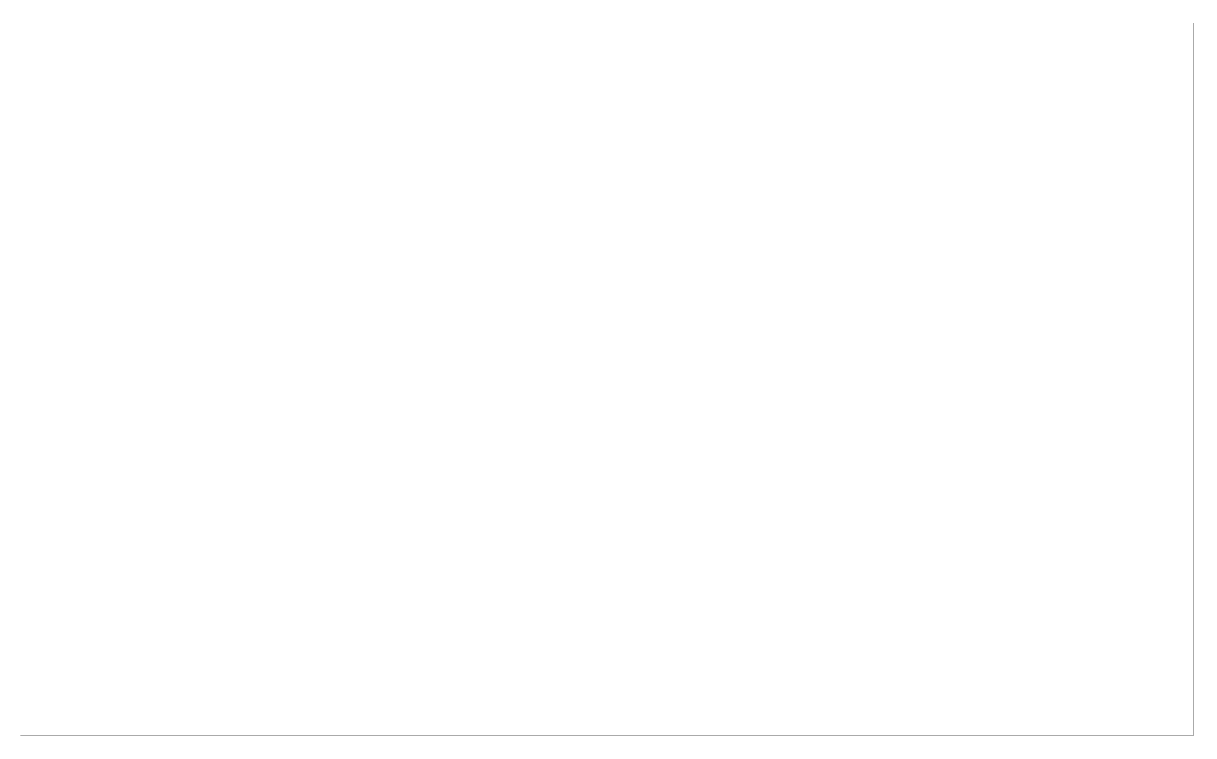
# Model space of a CAD drawing. Header units: metres. Extents: x 0 to 4947, y -4947 to 0.
# Drawn here: x 1877 to 4947, y -4947 to -3080 of the extents above; entities that cross this region are included whole.
import ezdxf

# ---------------------------------------------------------------- set-up
doc = ezdxf.new("R2010")
doc.units = ezdxf.units.M
doc.layers.add('substrate', color=5, linetype='Continuous')

msp = doc.modelspace()

# ---------------------------------------------------------------- linework, layer by layer
at = {"layer": 'substrate', "const_width": 0.5}
msp.add_lwpolyline([(1868.2, -4946.3), (1877.9, -4946.3), (1887.5, -4946.3), (1897.2, -4946.3), (1906.9, -4946.3), (1916.6, -4946.3), (1926.3, -4946.3), (1935.9, -4946.3), (1945.6, -4946.3), (1955.3, -4946.3), (1965, -4946.3), (1974.7, -4946.3), (1984.3, -4946.3), (1994, -4946.3), (2003.7, -4946.3), (2013.4, -4946.3), (2023.1, -4946.3), (2032.7, -4946.3), (2042.4, -4946.3), (2052.1, -4946.3), (2061.8, -4946.3), (2071.5, -4946.3), (2081.1, -4946.3), (2090.8, -4946.3), (2100.5, -4946.3), (2110.2, -4946.3), (2119.9, -4946.3), (2129.5, -4946.3), (2139.2, -4946.3), (2148.9, -4946.3), (2158.6, -4946.3), (2168.2, -4946.3), (2177.9, -4946.3), (2187.6, -4946.3), (2197.3, -4946.3), (2207, -4946.3), (2216.6, -4946.3), (2226.3, -4946.3), (2236, -4946.3), (2245.7, -4946.3), (2255.4, -4946.3), (2265, -4946.3), (2274.7, -4946.3), (2284.4, -4946.3), (2294.1, -4946.3), (2303.8, -4946.3), (2313.4, -4946.3), (2323.1, -4946.3), (2332.8, -4946.3), (2342.5, -4946.3), (2352.2, -4946.3), (2361.8, -4946.3), (2371.5, -4946.3), (2381.2, -4946.3), (2390.9, -4946.3), (2400.6, -4946.3), (2410.2, -4946.3), (2419.9, -4946.3), (2429.6, -4946.3), (2439.3, -4946.3), (2449, -4946.3), (2458.6, -4946.3), (2468.3, -4946.3), (2478, -4946.3), (2487.7, -4946.3), (2497.4, -4946.3), (2507, -4946.3), (2516.7, -4946.3), (2526.4, -4946.3), (2536.1, -4946.3), (2545.8, -4946.3), (2555.4, -4946.3), (2565.1, -4946.3), (2574.8, -4946.3), (2584.5, -4946.3), (2594.2, -4946.3), (2603.8, -4946.3), (2613.5, -4946.3), (2623.2, -4946.3), (2632.9, -4946.3), (2642.6, -4946.3), (2652.2, -4946.3), (2661.9, -4946.3), (2671.6, -4946.3), (2681.3, -4946.3), (2691, -4946.3), (2700.6, -4946.3), (2710.3, -4946.3), (2720, -4946.3), (2729.7, -4946.3), (2739.4, -4946.3), (2749, -4946.3), (2758.7, -4946.3), (2768.4, -4946.3), (2778.1, -4946.3), (2787.8, -4946.3), (2797.4, -4946.3), (2807.1, -4946.3), (2816.8, -4946.3), (2826.5, -4946.3), (2836.1, -4946.3), (2845.8, -4946.3), (2855.5, -4946.3), (2865.2, -4946.3), (2874.9, -4946.3), (2884.5, -4946.3), (2894.2, -4946.3), (2903.9, -4946.3), (2913.6, -4946.3), (2923.3, -4946.3), (2932.9, -4946.3), (2942.6, -4946.3), (2952.3, -4946.3), (2962, -4946.3), (2971.7, -4946.3), (2981.3, -4946.3), (2991, -4946.3), (3000.7, -4946.3), (3010.4, -4946.3), (3020.1, -4946.3), (3029.7, -4946.3), (3039.4, -4946.3), (3049.1, -4946.3), (3058.8, -4946.3), (3068.5, -4946.3), (3078.1, -4946.3), (3087.8, -4946.3), (3097.5, -4946.3), (3107.2, -4946.3), (3116.9, -4946.3), (3126.5, -4946.3), (3136.2, -4946.3), (3145.9, -4946.3), (3155.6, -4946.3), (3165.3, -4946.3), (3174.9, -4946.3), (3184.6, -4946.3), (3194.3, -4946.3), (3204, -4946.3), (3213.7, -4946.3), (3223.3, -4946.3), (3233, -4946.3), (3242.7, -4946.3), (3252.4, -4946.3), (3262.1, -4946.3), (3271.7, -4946.3), (3281.4, -4946.3), (3291.1, -4946.3), (3300.8, -4946.3), (3310.5, -4946.3), (3320.1, -4946.3), (3329.8, -4946.3), (3339.5, -4946.3), (3349.2, -4946.3), (3358.9, -4946.3), (3368.5, -4946.3), (3378.2, -4946.3), (3387.9, -4946.3), (3397.6, -4946.3), (3407.2, -4946.3), (3416.9, -4946.3), (3426.6, -4946.3), (3436.3, -4946.3), (3446, -4946.3), (3455.6, -4946.3), (3465.3, -4946.3), (3475, -4946.3), (3484.7, -4946.3), (3494.4, -4946.3), (3504, -4946.3), (3513.7, -4946.3), (3523.4, -4946.3), (3533.1, -4946.3), (3542.8, -4946.3), (3552.4, -4946.3), (3562.1, -4946.3), (3571.8, -4946.3), (3581.5, -4946.3), (3591.2, -4946.3), (3600.8, -4946.3), (3610.5, -4946.3), (3620.2, -4946.3), (3629.9, -4946.3), (3639.6, -4946.3), (3649.2, -4946.3), (3658.9, -4946.3), (3668.6, -4946.3), (3678.3, -4946.3), (3688, -4946.3), (3697.6, -4946.3), (3707.3, -4946.3), (3717, -4946.3), (3726.7, -4946.3), (3736.4, -4946.3), (3746, -4946.3), (3755.7, -4946.3), (3765.4, -4946.3), (3775.1, -4946.3), (3784.8, -4946.3), (3794.4, -4946.3), (3804.1, -4946.3), (3813.8, -4946.3), (3823.5, -4946.3), (3833.2, -4946.3), (3842.8, -4946.3), (3852.5, -4946.3), (3862.2, -4946.3), (3871.9, -4946.3), (3881.6, -4946.3), (3891.2, -4946.3), (3900.9, -4946.3), (3910.6, -4946.3), (3920.3, -4946.3), (3930, -4946.3), (3939.6, -4946.3), (3949.3, -4946.3), (3959, -4946.3), (3968.7, -4946.3), (3978.4, -4946.3), (3988, -4946.3), (3997.7, -4946.3), (4007.4, -4946.3), (4017.1, -4946.3), (4026.8, -4946.3), (4036.4, -4946.3), (4046.1, -4946.3), (4055.8, -4946.3), (4065.5, -4946.3), (4075.1, -4946.3), (4084.8, -4946.3), (4094.5, -4946.3), (4104.2, -4946.3), (4113.9, -4946.3), (4123.5, -4946.3), (4133.2, -4946.3), (4142.9, -4946.3), (4152.6, -4946.3), (4162.3, -4946.3), (4171.9, -4946.3), (4181.6, -4946.3), (4191.3, -4946.3), (4201, -4946.3), (4210.7, -4946.3), (4220.3, -4946.3), (4230, -4946.3), (4239.7, -4946.3), (4249.4, -4946.3), (4259.1, -4946.3), (4268.7, -4946.3), (4278.4, -4946.3), (4288.1, -4946.3), (4297.8, -4946.3), (4307.5, -4946.3), (4317.1, -4946.3), (4326.8, -4946.3), (4336.5, -4946.3), (4346.2, -4946.3), (4355.9, -4946.3), (4365.5, -4946.3), (4375.2, -4946.3), (4384.9, -4946.3), (4394.6, -4946.3), (4404.3, -4946.3), (4413.9, -4946.3), (4423.6, -4946.3), (4433.3, -4946.3), (4443, -4946.3), (4452.7, -4946.3), (4462.3, -4946.3), (4472, -4946.3), (4481.7, -4946.3), (4491.4, -4946.3), (4501.1, -4946.3), (4510.7, -4946.3), (4520.4, -4946.3), (4530.1, -4946.3), (4539.8, -4946.3), (4549.5, -4946.3), (4559.1, -4946.3), (4568.8, -4946.3), (4578.5, -4946.3), (4588.2, -4946.3), (4597.9, -4946.3), (4607.5, -4946.3), (4617.2, -4946.3), (4626.9, -4946.3), (4636.6, -4946.3), (4646.2, -4946.3), (4655.9, -4946.3), (4665.6, -4946.3), (4675.3, -4946.3), (4685, -4946.3), (4694.6, -4946.3), (4704.3, -4946.3), (4714, -4946.3), (4723.7, -4946.3), (4733.4, -4946.3), (4743, -4946.3), (4752.7, -4946.3), (4762.4, -4946.3), (4772.1, -4946.3), (4781.8, -4946.3), (4791.4, -4946.3), (4801.1, -4946.3), (4810.8, -4946.3), (4820.5, -4946.3), (4830.2, -4946.3), (4839.8, -4946.3), (4849.5, -4946.3), (4859.2, -4946.3), (4868.9, -4946.3), (4878.6, -4946.3), (4888.2, -4946.3), (4897.9, -4946.3), (4907.6, -4946.3), (4917.3, -4946.3), (4927, -4946.3), (4936.6, -4946.3), (4946.3, -4946.3), (4946.3, -4936.6), (4946.3, -4927), (4946.3, -4917.3), (4946.3, -4907.6), (4946.3, -4897.9), (4946.3, -4888.2), (4946.3, -4878.6), (4946.3, -4868.9), (4946.3, -4859.2), (4946.3, -4849.5), (4946.3, -4839.8), (4946.3, -4830.2), (4946.3, -4820.5), (4946.3, -4810.8), (4946.3, -4801.1), (4946.3, -4791.4), (4946.3, -4781.8), (4946.3, -4772.1), (4946.3, -4762.4), (4946.3, -4752.7), (4946.3, -4743), (4946.3, -4733.4), (4946.3, -4723.7), (4946.3, -4714), (4946.3, -4704.3), (4946.3, -4694.6), (4946.3, -4685), (4946.3, -4675.3), (4946.3, -4665.6), (4946.3, -4655.9), (4946.3, -4646.2), (4946.3, -4636.6), (4946.3, -4626.9), (4946.3, -4617.2), (4946.3, -4607.5), (4946.3, -4597.9), (4946.3, -4588.2), (4946.3, -4578.5), (4946.3, -4568.8), (4946.3, -4559.1), (4946.3, -4549.5), (4946.3, -4539.8), (4946.3, -4530.1), (4946.3, -4520.4), (4946.3, -4510.7), (4946.3, -4501.1), (4946.3, -4491.4), (4946.3, -4481.7), (4946.3, -4472), (4946.3, -4462.3), (4946.3, -4452.7), (4946.3, -4443), (4946.3, -4433.3), (4946.3, -4423.6), (4946.3, -4413.9), (4946.3, -4404.3), (4946.3, -4394.6), (4946.3, -4384.9), (4946.3, -4375.2), (4946.3, -4365.5), (4946.3, -4355.9), (4946.3, -4346.2), (4946.3, -4336.5), (4946.3, -4326.8), (4946.3, -4317.1), (4946.3, -4307.5), (4946.3, -4297.8), (4946.3, -4288.1), (4946.3, -4278.4), (4946.3, -4268.7), (4946.3, -4259.1), (4946.3, -4249.4), (4946.3, -4239.7), (4946.3, -4230), (4946.3, -4220.3), (4946.3, -4210.7), (4946.3, -4201), (4946.3, -4191.3), (4946.3, -4181.6), (4946.3, -4171.9), (4946.3, -4162.3), (4946.3, -4152.6), (4946.3, -4142.9), (4946.3, -4133.2), (4946.3, -4123.5), (4946.3, -4113.9), (4946.3, -4104.2), (4946.3, -4094.5), (4946.3, -4084.8), (4946.3, -4075.1), (4946.3, -4065.5), (4946.3, -4055.8), (4946.3, -4046.1), (4946.3, -4036.4), (4946.3, -4026.8), (4946.3, -4017.1), (4946.3, -4007.4), (4946.3, -3997.7), (4946.3, -3988), (4946.3, -3978.4), (4946.3, -3968.7), (4946.3, -3959), (4946.3, -3949.3), (4946.3, -3939.6), (4946.3, -3930), (4946.3, -3920.3), (4946.3, -3910.6), (4946.3, -3900.9), (4946.3, -3891.2), (4946.3, -3881.6), (4946.3, -3871.9), (4946.3, -3862.2), (4946.3, -3852.5), (4946.3, -3842.8), (4946.3, -3833.2), (4946.3, -3823.5), (4946.3, -3813.8), (4946.3, -3804.1), (4946.3, -3794.4), (4946.3, -3784.8), (4946.3, -3775.1), (4946.3, -3765.4), (4946.3, -3755.7), (4946.3, -3746), (4946.3, -3736.4), (4946.3, -3726.7), (4946.3, -3717), (4946.3, -3707.3), (4946.3, -3697.6), (4946.3, -3688), (4946.3, -3678.3), (4946.3, -3668.6), (4946.3, -3658.9), (4946.3, -3649.2), (4946.3, -3639.6), (4946.3, -3629.9), (4946.3, -3620.2), (4946.3, -3610.5), (4946.3, -3600.8), (4946.3, -3591.2), (4946.3, -3581.5), (4946.3, -3571.8), (4946.3, -3562.1), (4946.3, -3552.4), (4946.3, -3542.8), (4946.3, -3533.1), (4946.3, -3523.4), (4946.3, -3513.7), (4946.3, -3504), (4946.3, -3494.4), (4946.3, -3484.7), (4946.3, -3475), (4946.3, -3465.3), (4946.3, -3455.6), (4946.3, -3446), (4946.3, -3436.3), (4946.3, -3426.6), (4946.3, -3416.9), (4946.3, -3407.2), (4946.3, -3397.6), (4946.3, -3387.9), (4946.3, -3378.2), (4946.3, -3368.5), (4946.3, -3358.9), (4946.3, -3349.2), (4946.3, -3339.5), (4946.3, -3329.8), (4946.3, -3320.1), (4946.3, -3310.5), (4946.3, -3300.8), (4946.3, -3291.1), (4946.3, -3281.4), (4946.3, -3271.7), (4946.3, -3262.1), (4946.3, -3252.4), (4946.3, -3242.7), (4946.3, -3233), (4946.3, -3223.3), (4946.3, -3213.7), (4946.3, -3204), (4946.3, -3194.3), (4946.3, -3184.6), (4946.3, -3174.9), (4946.3, -3165.3), (4946.3, -3155.6), (4946.3, -3145.9), (4946.3, -3136.2), (4946.3, -3126.5), (4946.3, -3116.9), (4946.3, -3107.2), (4946.3, -3097.5), (4946.3, -3087.8), (4946.3, -3078.1)], dxfattribs=at)

doc.saveas('drawing.dxf')
